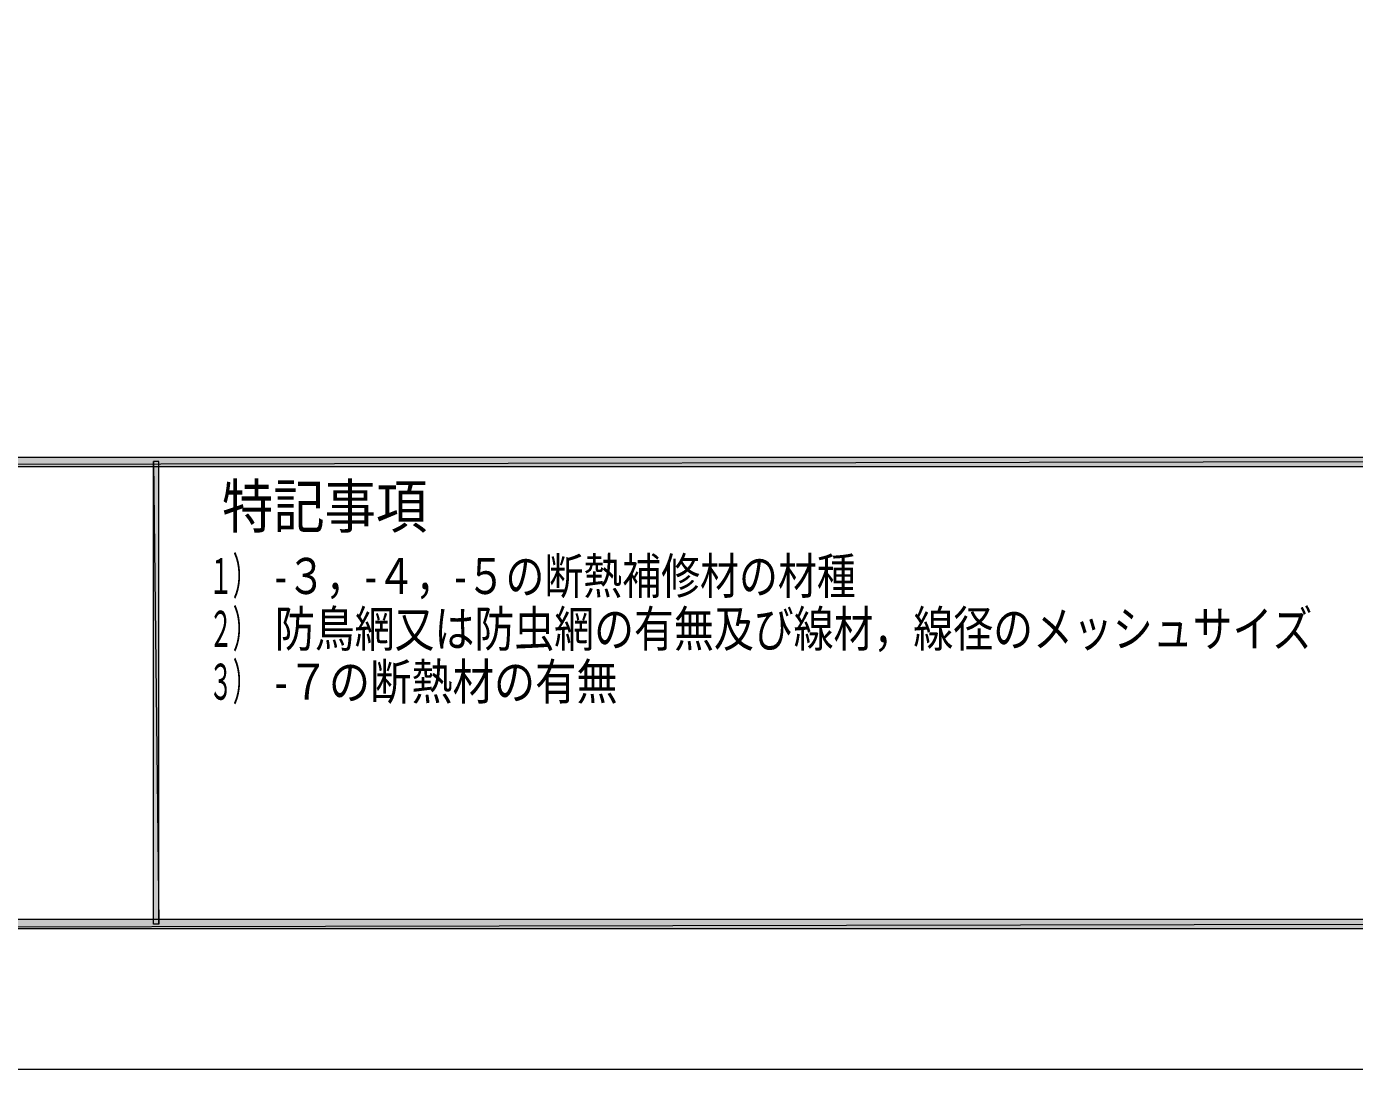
# Model space of a CAD drawing. Header units: millimetres. Extents: x 0 to 420, y 0 to 297.
# Drawn here: x 108.4 to 208.8, y 0 to 78.9 of the extents above; entities that cross this region are included whole.
import ezdxf
from ezdxf.enums import TextEntityAlignment as Align

# ---------------------------------------------------------------- set-up
doc = ezdxf.new("R2010")
doc.units = ezdxf.units.MM
doc.styles.add('kst32b', font='NotoSansJP-Variable.ttf')

msp = doc.modelspace()

# ---------------------------------------------------------------- hatches: boundary and pattern name
h = msp.add_hatch(color=7)
h.paths.add_polyline_path([(393.83, 11.35), (394.53, 10.65), (393.83, 45.64), (393.83, 11.35)])
h.paths.add_polyline_path([(394.53, 10.65), (393.83, 45.64), (394.53, 46.33), (394.53, 10.65)])
h.paths.add_polyline_path([(393.83, 45.64), (394.53, 46.33), (26.52, 45.64), (393.83, 45.64)])
h.paths.add_polyline_path([(394.53, 46.33), (26.52, 45.64), (25.82, 46.33), (394.53, 46.33)])
h.paths.add_polyline_path([(26.52, 45.64), (25.82, 46.33), (26.52, 11.35), (26.52, 45.64)])
h.paths.add_polyline_path([(25.82, 46.33), (26.52, 11.35), (25.82, 10.65), (25.82, 46.33)])
h.paths.add_polyline_path([(26.52, 11.35), (25.82, 10.65), (393.83, 11.35), (26.52, 11.35)])
h.paths.add_polyline_path([(25.82, 10.65), (393.83, 11.35), (394.53, 10.65), (25.82, 10.65)])
h = msp.add_hatch(color=7)
h.paths.add_polyline_path([(118.39, 46), (117.98, 46), (118.39, 10.99), (118.39, 46)])
h.paths.add_polyline_path([(117.98, 46), (118.39, 10.99), (117.98, 10.99), (117.98, 46)])

# ---------------------------------------------------------------- linework, layer by layer
at = {"lineweight": 13}
msp.add_lwpolyline([(0.19, 0), (0.19, 296.97), (420.16, 296.97), (420.16, 0)], close=True, dxfattribs=at)
at = {"lineweight": 0}
for points in [[(394.53, 46.33), (26.52, 45.64), (25.82, 46.33)], [(393.83, 45.64), (394.53, 46.33), (26.52, 45.64)], [(118.39, 46), (117.98, 46), (118.39, 10.99)], [(117.98, 46), (118.39, 10.99), (117.98, 10.99)], [(26.52, 11.35), (25.82, 10.65), (393.83, 11.35)], [(25.82, 10.65), (393.83, 11.35), (394.53, 10.65)]]:
    msp.add_lwpolyline(points, close=True, dxfattribs=at)

# ---------------------------------------------------------------- texts
at = {"style": 'kst32b'}
for s, height, p, p2 in [('特記事項', 3.273, (123.17, 40.98), (138.69, 40.98)), ('１）', 2.728, (122.17, 35.98), (125.8, 35.98)), ('-３，-４，-５の断熱補修材の材種', 2.7278, (127.17, 35.98), (171.11, 35.98)), ('２）', 2.728, (122.17, 31.98), (125.8, 31.98)), ('防鳥網又は防虫網の有無及び線材，線径のメッシュサイズ', 2.7278, (127.17, 31.98), (205.65, 31.98)), ('３）', 2.728, (122.17, 27.98), (125.8, 27.98)), ('-７の断熱材の有無', 2.728, (127.17, 27.98), (153.1, 27.98))]:
    msp.add_text(s, height=height, dxfattribs=at).set_placement(p, p2, align=Align.FIT)

doc.saveas('drawing.dxf')
